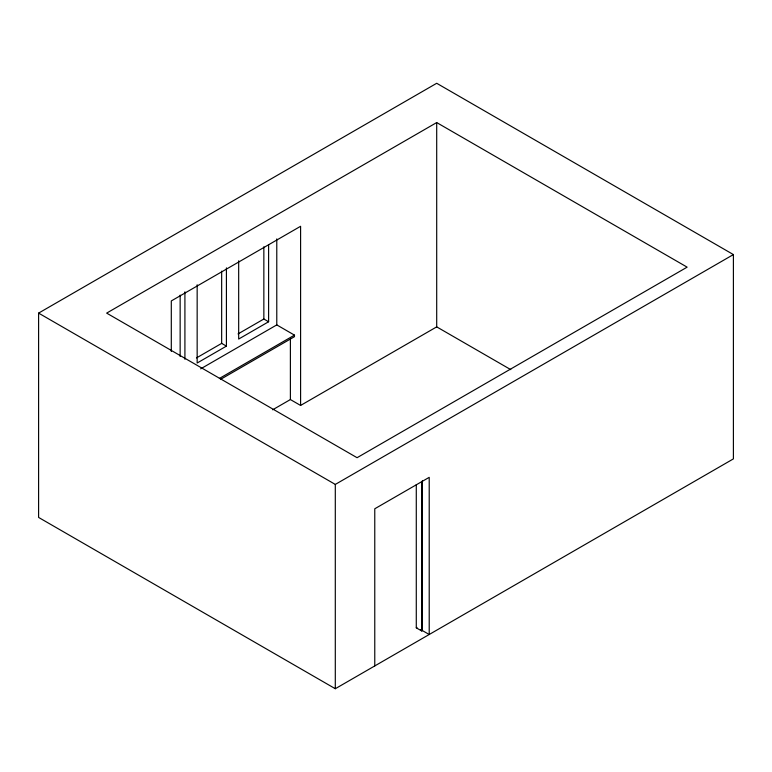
<?xml version="1.0" encoding="UTF-8"?>
<svg xmlns="http://www.w3.org/2000/svg" width="772" height="772" viewBox="0 0 772 772"><rect width="100%" height="100%" fill="white"/><g stroke="black" fill="none" stroke-linecap="round" stroke-linejoin="round"><path stroke-width="1.16" d="M38.6 313.114L436.701 83.279L733.4 254.577L733.4 458.886L335.299 688.721L38.6 517.423L38.6 313.114L335.299 484.42L733.4 254.577M436.701 122.565L106.652 313.114L357.079 457.7L687.128 267.151L436.701 122.565L436.701 326.874L300.597 405.445L290.388 399.558L272.661 409.787M196.435 357.938L221.66 343.376L226.418 346.126L226.418 267.894M238.037 333.919L263.85 319.01L268.608 321.76L268.608 244.734M226.418 346.126L197.159 363.014L197.159 284.781M268.608 321.76L238.673 339.053L238.673 260.82M200.662 368.852L276.781 324.906L294.47 335.125L294.47 336.688L220.435 379.438M219.393 378.463L294.47 335.125M416.282 484.681L416.282 627.829L416.967 627.433M416.282 627.829L421.724 630.965L422.409 630.579L422.409 480.618M436.701 326.874L510.784 369.643M420.595 629.527L429.213 634.507L429.213 477.347L374.767 508.777L374.767 665.937M421.724 481.815L421.724 630.965M335.299 484.42L335.299 688.721M300.597 405.445L300.597 226.292L171.297 300.935L171.297 351.443M290.388 339.082L290.388 399.558M276.781 238.924L276.781 325.282M263.85 246.799L263.85 319.01M221.66 271.155L221.66 343.376M184.913 291.855L184.913 359.26M180.146 295.126L180.146 356.51"/></g></svg>
